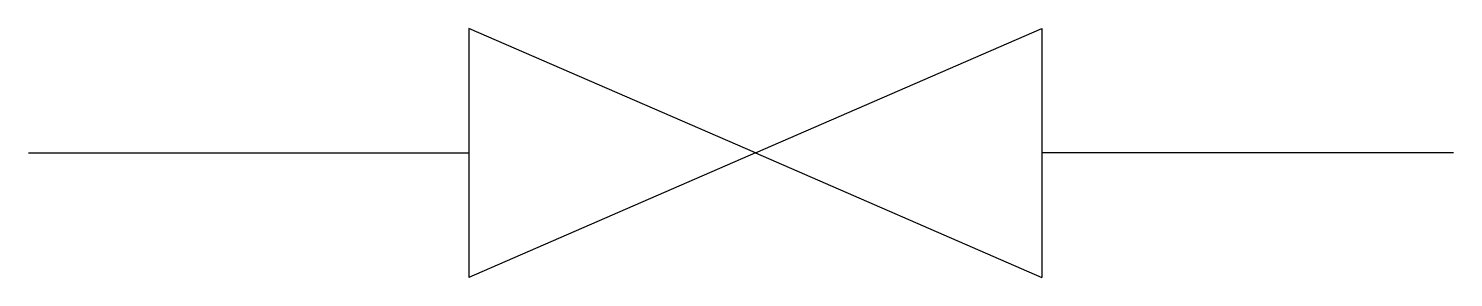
# Model space of a CAD drawing. Header units: metres. Extents: x 65977 to 67790, y -111848 to -111532.
import ezdxf

# ---------------------------------------------------------------- set-up
doc = ezdxf.new("R2010")
doc.units = ezdxf.units.M
doc.layers.add('DET1', color=1, linetype='Continuous')
doc.layers.add('G', color=3, linetype='Continuous')

msp = doc.modelspace()

# ---------------------------------------------------------------- linework, layer by layer
at = {"layer": 'DET1'}
for p, q in [((66901.82, -111689.91), (66537.45, -111531.77)), ((66537.45, -111531.77), (66537.45, -111848.06)), ((66901.82, -111689.91), (67266.19, -111531.77)), ((67266.19, -111531.77), (67266.19, -111848.06)), ((66901.82, -111689.91), (66537.45, -111848.06)), ((66901.82, -111689.91), (67266.19, -111848.06))]:
    msp.add_line(p, q, dxfattribs=at)
at = {"layer": 'G'}
for p, q in [((65977.08, -111689.91), (66537.45, -111689.91)), ((67789.9, -111689.91), (67266.19, -111689.91))]:
    msp.add_line(p, q, dxfattribs=at)

doc.saveas('drawing.dxf')
